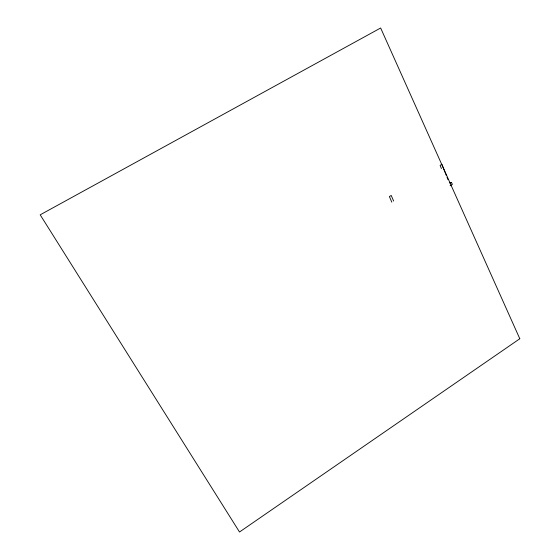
<?xml version="1.0" encoding="UTF-8"?>
<svg xmlns="http://www.w3.org/2000/svg" width="560" height="560" viewBox="0 0 560 560"><rect width="100%" height="100%" fill="white"/><g stroke="black" fill="none" stroke-linecap="round" stroke-linejoin="round"><path stroke-width="0.84" d="M450.023 183.365L451.493 182.455L452.361 184.401L450.156 185.759M449.792 182.385L451.493 182.455M393.638 201.068L391.216 195.454L389.389 196.567L391.818 202.181M441.413 168.609L440.125 165.368L441.889 164.297L446.39 175.644M447.034 177.268L448 179.697M519.806 338.744L239.512 532L40.194 214.823L380.646 28L519.806 338.744"/></g></svg>
